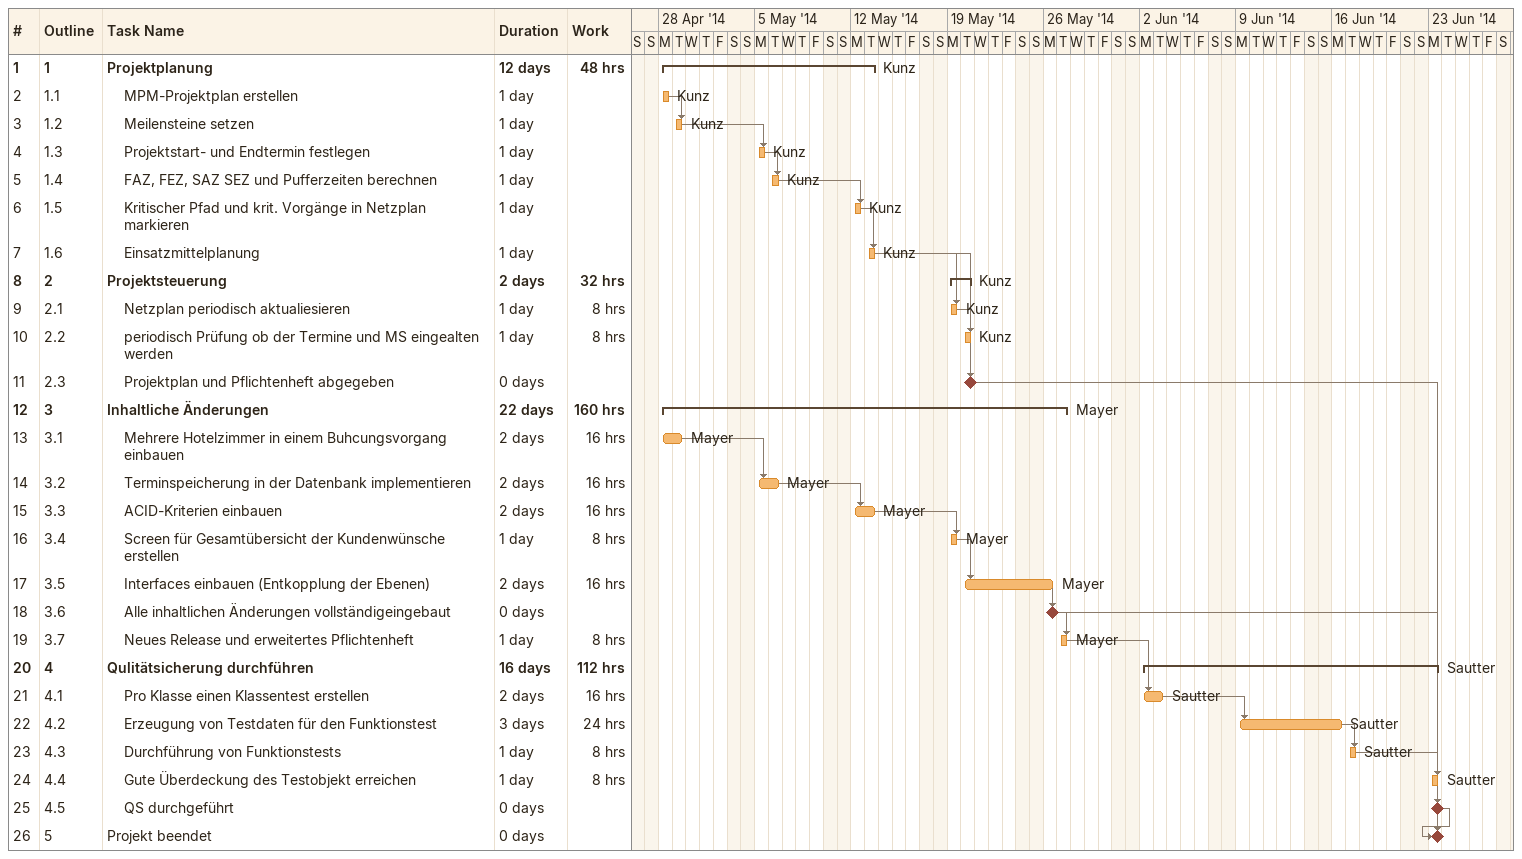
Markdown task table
| ID | WBS | Task | Duration | Start | Finish | Predecessors | Resources | Work (h) |
|---|---|---|---|---|---|---|---|---|
| 1 | 1 | **Projektplanung** | 12d | 2014-04-28 | 2014-05-13 |  | Kunz | 48 |
| 2 | 1.1 | MPM-Projektplan erstellen | 1d | 2014-04-28 | 2014-04-28 |  | Kunz |  |
| 3 | 1.2 | Meilensteine setzen | 1d | 2014-04-29 | 2014-04-29 | 2 | Kunz |  |
| 4 | 1.3 | Projektstart- und Endtermin festlegen | 1d | 2014-05-05 | 2014-05-05 | 3 | Kunz |  |
| 5 | 1.4 | FAZ, FEZ, SAZ SEZ und Pufferzeiten berechnen | 1d | 2014-05-06 | 2014-05-06 | 4 | Kunz |  |
| 6 | 1.5 | Kritischer Pfad und krit. Vorgänge in Netzplan markieren | 1d | 2014-05-12 | 2014-05-12 | 5 | Kunz |  |
| 7 | 1.6 | Einsatzmittelplanung | 1d | 2014-05-13 | 2014-05-13 | 6 | Kunz |  |
| 8 | 2 | **Projektsteuerung** | 2d | 2014-05-19 | 2014-05-20 |  | Kunz | 32 |
| 9 | 2.1 | Netzplan periodisch aktualiesieren | 1d | 2014-05-19 | 2014-05-19 | 7 | Kunz | 8 |
| 10 | 2.2 | periodisch Prüfung ob der Termine und MS eingealten werden | 1d | 2014-05-20 | 2014-05-20 | 9 | Kunz | 8 |
| 11 | 2.3 | Projektplan und Pflichtenheft abgegeben | 0d | 2014-05-20 | 2014-05-20 | 10, 7 |  |  |
| 12 | 3 | **Inhaltliche Änderungen** | 22d | 2014-04-28 | 2014-05-27 |  | Mayer | 160 |
| 13 | 3.1 | Mehrere Hotelzimmer in einem Buhcungsvorgang einbauen | 2d | 2014-04-28 | 2014-04-29 |  | Mayer | 16 |
| 14 | 3.2 | Terminspeicherung in der Datenbank implementieren | 2d | 2014-05-05 | 2014-05-06 | 13 | Mayer | 16 |
| 15 | 3.3 | ACID-Kriterien einbauen | 2d | 2014-05-12 | 2014-05-13 | 14 | Mayer | 16 |
| 16 | 3.4 | Screen für Gesamtübersicht der Kundenwünsche erstellen | 1d | 2014-05-19 | 2014-05-19 | 15 | Mayer | 8 |
| 17 | 3.5 | Interfaces einbauen (Entkopplung der Ebenen) | 2d | 2014-05-20 | 2014-05-26 | 16 | Mayer | 16 |
| 18 | 3.6 | Alle inhaltlichen Änderungen vollständigeingebaut | 0d | 2014-05-26 | 2014-05-26 | 17 |  |  |
| 19 | 3.7 | Neues Release und erweitertes Pflichtenheft | 1d | 2014-05-27 | 2014-05-27 | 18 | Mayer | 8 |
| 20 | 4 | **Qulitätsicherung durchführen** | 16d | 2014-06-02 | 2014-06-23 |  | Sautter | 112 |
| 21 | 4.1 | Pro Klasse einen Klassentest erstellen | 2d | 2014-06-02 | 2014-06-03 | 19 | Sautter | 16 |
| 22 | 4.2 | Erzeugung von Testdaten für den Funktionstest | 3d | 2014-06-09 | 2014-06-16 | 21 | Sautter | 24 |
| 23 | 4.3 | Durchführung von Funktionstests | 1d | 2014-06-17 | 2014-06-17 | 22 | Sautter | 8 |
| 24 | 4.4 | Gute Überdeckung des Testobjekt erreichen | 1d | 2014-06-23 | 2014-06-23 | 23 | Sautter | 8 |
| 25 | 4.5 | QS durchgeführt | 0d | 2014-06-23 | 2014-06-23 | 24 |  |  |
| 26 | 5 | Projekt beendet | 0d | 2014-06-23 | 2014-06-23 | 25, 18, 11 |  |  |
